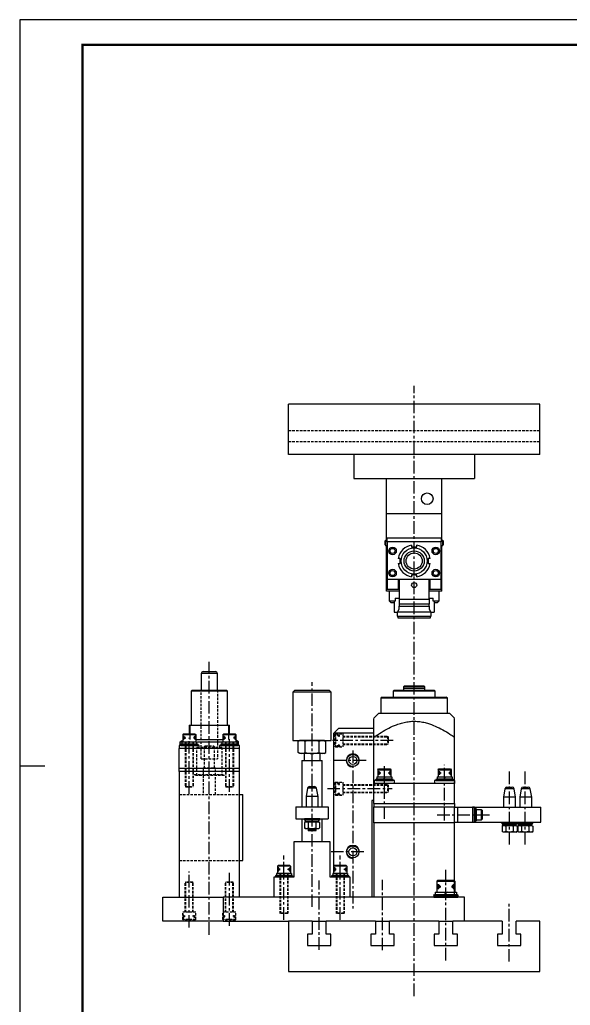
# Model space of a CAD drawing. Extents: x 0 to 2102, y 0 to 1485.
# Drawn here: x 0 to 548, y 504 to 1485 of the extents above; entities that cross this region are included whole.
import ezdxf

# ---------------------------------------------------------------- set-up
doc = ezdxf.new("R2010")
doc.units = 0
doc.header["$LTSCALE"] = 10
doc.header["$MEASUREMENT"] = 0
doc.linetypes.add('CENTER', pattern=[2, 1.25, -0.25, 0.25, -0.25])
doc.linetypes.add('HIDDEN', pattern=[0.375, 0.25, -0.125])
doc.layers.get('0').update_dxf_attribs({"linetype": 'CONTINUOUS'})
for name, color, linetype in [('CL', 1, 'CENTER'), ('FI', 1, 'CONTINUOUS'), ('OC', 1, 'HIDDEN')]:
    doc.layers.add(name, color=color, linetype=linetype)

# ---------------------------------------------------------------- blocks, each defined once
blk = doc.blocks.new('A1G')
blk.add_lwpolyline([(0, 0), (841, 0), (841, 594), (0, 594)], close=True)
at = {"const_width": 1}
blk.add_lwpolyline([(25, 10), (831, 10), (831, 584), (25, 584)], close=True, dxfattribs=at)
blk.add_lwpolyline([(0, 297), (10, 297)])
blk = doc.blocks.new('08125')
for p, q in [((-8.5, 1.1), (-8, 1.6)), ((-8.5, 1.1), (-8.5, 0)), ((-8.5, 0), (8.5, 0)), ((-8, 1.6), (8, 1.6)), ((8, 1.6), (8.5, 1.1)), ((8.5, 1.1), (8.5, 0))]:
    blk.add_line(p, q)
at = {"color": 1}
blk.add_line((-8.5, 1.1), (8.5, 1.1), dxfattribs=at)
blk = doc.blocks.new('08912L')
for p, q in [((-6.5, 7.2), (-5.7, 8)), ((-6.5, 7.2), (-6.5, 0)), ((-6.5, 0), (6.5, 0)), ((-5.7, 8), (5.7, 8)), ((5.7, 8), (6.5, 7.2)), ((6.5, 7.2), (6.5, 0))]:
    blk.add_line(p, q)
at = {"color": 1}
for p, q in [((-6.5, 7.2), (6.5, 7.2)), ((-5.56, 5.75), (-5.56, 2.02)), ((-4.81, 5.13), (-4.81, 2.89)), ((-4.07, 4.39), (-4.07, 3.39)), ((4.52, 4.76), (4.52, 3.14)), ((5.26, 5.51), (5.26, 2.52)), ((5.76, 6.13), (5.76, 1.78))]:
    blk.add_line(p, q, dxfattribs=at)
blk = doc.blocks.new('08127')
for p, q in [((-7.4, 2), (7.4, 2)), ((-7.4, 2), (-7.4, 0)), ((-7.4, 0), (7.4, 0)), ((0.81, 2), (-0.9, 0)), ((7.4, 2), (7.4, 0))]:
    blk.add_line(p, q)
blk = doc.blocks.new('08934L')
for p, q in [((-6.5, 6.5), (-7.51, 5.92)), ((-7.51, 5.92), (-7.51, 0.58)), ((-6.5, 0), (-7.51, 0.58)), ((-6.5, 6.5), (-3.75, 6.5)), ((-6.5, 0), (-3.75, 0)), ((-3.75, 6.5), (3.75, 6.5)), ((-3.75, 5.92), (-3.75, 0.58)), ((-3.75, 0), (3.75, 0)), ((3.75, 6.5), (6.5, 6.5)), ((3.75, 5.92), (3.75, 0.58)), ((3.75, 0), (6.5, 0)), ((6.5, 6.5), (7.51, 5.92)), ((6.5, 0), (7.51, 0.58)), ((7.51, 5.92), (7.51, 0.58))]:
    blk.add_line(p, q)
for centre, radius, start, end in [((-5.63, 3.18), 3.32, 55.61575, 124.38425), ((-5.63, 3.32), 3.32, 235.61575, 304.38425), ((0, -5.92), 12.42, 72.41205, 107.58795), ((0, 12.42), 12.42, 252.41205, 287.58795), ((5.63, 3.18), 3.32, 55.61575, 124.38425), ((5.63, 3.32), 3.32, 235.61575, 304.38425)]:
    blk.add_arc(centre, radius, start, end)
blk = doc.blocks.new('16934L')
for p, q in [((-12, 13), (-13.86, 11.93)), ((-13.86, 11.93), (-13.86, 1.07)), ((-12, 13), (-6.93, 13)), ((-6.93, 13), (6.93, 13)), ((-6.93, 11.93), (-6.93, 1.07)), ((6.93, 13), (12, 13)), ((6.93, 11.93), (6.93, 1.07)), ((12, 13), (13.86, 11.93)), ((13.86, 11.93), (13.86, 1.07)), ((-12, 0), (-13.86, 1.07)), ((-12, 0), (-6.93, 0)), ((-6.93, 0), (6.93, 0)), ((6.93, 0), (12, 0)), ((12, 0), (13.86, 1.07))]:
    blk.add_line(p, q)
for centre, radius, start, end in [((-10.39, 6.87), 6.13, 55.61575, 124.38425), ((0, -9.93), 22.93, 72.41205, 107.58795), ((10.39, 6.87), 6.13, 55.61575, 124.38425), ((-10.39, 6.13), 6.13, 235.61575, 304.38425), ((0, 22.93), 22.93, 252.41205, 287.58795), ((10.39, 6.13), 6.13, 235.61575, 304.38425)]:
    blk.add_arc(centre, radius, start, end)
blk = doc.blocks.new('12125')
for p, q in [((-12, 1.7), (-11.2, 2.5)), ((-12, 1.7), (-12, 0)), ((-12, 0), (12, 0)), ((-11.2, 2.5), (11.2, 2.5)), ((11.2, 2.5), (12, 1.7)), ((12, 1.7), (12, 0))]:
    blk.add_line(p, q)
at = {"color": 1}
blk.add_line((-12, 1.7), (12, 1.7), dxfattribs=at)
blk = doc.blocks.new('12127')
for p, q in [((-10.55, 2.5), (10.55, 2.5)), ((-10.55, 2.5), (-10.55, 0)), ((-10.55, 0), (10.55, 0)), ((1.61, 2.5), (-1.46, 0)), ((10.55, 2.5), (10.55, 0))]:
    blk.add_line(p, q)
blk = doc.blocks.new('12912L')
for p, q in [((-9, 11), (-8, 12)), ((-9, 11), (-9, 0)), ((-8, 12), (8, 12)), ((9, 11), (8, 12)), ((9, 11), (9, 0)), ((-9, 0), (9, 0))]:
    blk.add_line(p, q)
at = {"color": 1}
for p, q in [((-9, 11), (9, 11)), ((-7.47, 8.01), (-7.47, 3.03)), ((-6.47, 7.16), (-6.47, 3.89)), ((-5.76, 6.16), (-5.76, 4.6)), ((5.9, 6.16), (5.9, 4.6)), ((6.61, 7.16), (6.61, 3.89)), ((7.61, 8.01), (7.61, 3.03))]:
    blk.add_line(p, q, dxfattribs=at)

msp = doc.modelspace()

# ---------------------------------------------------------------- linework, layer by layer
for p, q in [((267.44, 1052.35), (267.44, 1102.35)), ((517.44, 1102.35), (267.44, 1102.35)), ((517.44, 1052.35), (517.44, 1102.35)), ((517.44, 1052.35), (267.44, 1052.35)), ((332.44, 1052.35), (332.44, 1028.35)), ((452.44, 1052.35), (452.44, 1028.35)), ((332.44, 1028.35), (452.44, 1028.35)), ((364.94, 993.35), (364.94, 1028.35)), ((419.94, 993.35), (419.94, 1028.35)), ((419.94, 993.35), (364.94, 993.35)), ((364.94, 966.85), (364.94, 993.35)), ((419.94, 966.85), (419.94, 993.35)), ((363.94, 966.85), (363.44, 966.35)), ((363.44, 964.35), (363.44, 966.35)), ((363.44, 962.35), (363.44, 964.35)), ((363.44, 962.35), (363.94, 961.85)), ((365.44, 966.85), (363.94, 966.85)), ((363.94, 966.85), (363.94, 964.35)), ((363.94, 964.35), (363.94, 961.85)), ((363.94, 961.85), (365.44, 961.85)), ((364.94, 916.35), (364.94, 961.85)), ((365.44, 965.35), (365.44, 969.35)), ((365.44, 969.35), (419.44, 969.35)), ((365.44, 965.35), (365.44, 928.35)), ((419.44, 965.35), (365.44, 965.35)), ((419.44, 969.35), (419.44, 965.35)), ((420.94, 966.85), (419.44, 966.85)), ((419.44, 928.35), (419.44, 965.35)), ((419.44, 961.85), (420.94, 961.85)), ((419.94, 916.35), (419.94, 961.85)), ((421.44, 966.35), (420.94, 966.85)), ((420.94, 964.35), (420.94, 966.85)), ((420.94, 961.85), (420.94, 964.35)), ((420.94, 961.85), (421.44, 962.35)), ((421.44, 966.35), (421.44, 964.35)), ((421.44, 964.35), (421.44, 962.35)), ((365.44, 928.35), (419.44, 928.35)), ((365.44, 928.35), (365.44, 918.35)), ((376.44, 928.35), (376.44, 918.35)), ((377.44, 928.35), (377.44, 908.35)), ((407.44, 908.35), (407.44, 928.35)), ((408.44, 918.35), (408.44, 928.35)), ((419.44, 918.35), (419.44, 928.35)), ((377.44, 916.35), (364.94, 916.35)), ((365.44, 918.35), (376.44, 918.35)), ((367.44, 916.35), (367.44, 906.85)), ((376.44, 918.35), (377.44, 918.35)), ((407.44, 918.35), (408.44, 918.35)), ((419.94, 916.35), (407.44, 916.35)), ((408.44, 918.35), (419.44, 918.35)), ((417.44, 906.85), (417.44, 916.35)), ((367.44, 906.85), (369.44, 904.85)), ((367.44, 906.85), (373.69, 906.85)), ((372.44, 904.85), (369.44, 904.85)), ((372.44, 906.35), (372.44, 895.35)), ((373.69, 906.35), (372.44, 906.35)), ((373.69, 909.35), (373.69, 906.35)), ((373.69, 909.35), (377.44, 909.35)), ((377.44, 908.35), (407.44, 908.35)), ((377.44, 908.35), (377.44, 903.35)), ((407.44, 903.35), (377.44, 903.35)), ((377.44, 903.35), (377.44, 901.35)), ((407.44, 909.35), (411.19, 909.35)), ((407.44, 908.35), (407.44, 903.35)), ((407.44, 901.35), (407.44, 903.35)), ((411.19, 906.35), (411.19, 909.35)), ((411.19, 906.85), (417.44, 906.85)), ((412.44, 906.35), (411.19, 906.35)), ((412.44, 906.35), (412.44, 895.35)), ((415.44, 904.85), (412.44, 904.85)), ((415.44, 904.85), (417.44, 906.85)), ((372.44, 895.35), (375.71, 895.35)), ((375.66, 895.35), (375.66, 891.35)), ((375.71, 895.35), (377.44, 898.35)), ((409.17, 895.35), (375.71, 895.35)), ((377.44, 901.35), (407.44, 901.35)), ((377.44, 898.35), (377.44, 901.35)), ((407.44, 901.35), (407.44, 898.35)), ((407.44, 898.35), (409.17, 895.35)), ((409.17, 895.35), (412.44, 895.35)), ((409.21, 891.35), (409.21, 895.35)), ((375.66, 891.35), (409.21, 891.35)), ((376.19, 891.35), (376.19, 889.85)), ((376.19, 889.85), (408.69, 889.85)), ((408.69, 889.85), (408.69, 891.35)), ((180.64, 834.35), (180.64, 817.85)), ((196.64, 834.35), (180.64, 834.35)), ((182.64, 836.35), (194.64, 836.35)), ((196.64, 817.85), (196.64, 834.35)), ((171.64, 817.85), (170.64, 816.85)), ((170.64, 816.85), (170.64, 782.85)), ((206.64, 816.85), (170.64, 816.85)), ((171.64, 817.85), (205.64, 817.85)), ((206.64, 816.85), (205.64, 817.85)), ((206.64, 782.85), (206.64, 816.85)), ((273.84, 817.85), (271.84, 815.85)), ((271.84, 815.85), (271.84, 767.85)), ((309.84, 815.85), (271.84, 815.85)), ((273.84, 817.85), (307.84, 817.85)), ((309.84, 815.85), (307.84, 817.85)), ((309.84, 767.85), (309.84, 815.85)), ((372.44, 817.85), (371.44, 816.85)), ((371.44, 816.85), (371.44, 810.85)), ((413.44, 816.85), (371.44, 816.85)), ((372.44, 817.85), (412.44, 817.85)), ((381.98, 821.02), (381.69, 819.35)), ((381.69, 819.35), (381.69, 817.85)), ((403.19, 819.35), (381.69, 819.35)), ((402.89, 821.02), (381.98, 821.02)), ((401.91, 821.85), (382.97, 821.85)), ((403.19, 819.35), (402.89, 821.02)), ((403.19, 817.85), (403.19, 819.35)), ((413.44, 816.85), (412.44, 817.85)), ((413.44, 810.85), (413.44, 816.85)), ((360.44, 810.85), (359.44, 809.85)), ((359.44, 809.85), (359.44, 794.85)), ((425.44, 809.85), (359.44, 809.85)), ((360.44, 810.85), (424.44, 810.85)), ((425.44, 809.85), (424.44, 810.85)), ((425.44, 794.85), (425.44, 809.85)), ((357.44, 794.85), (352.44, 789.85)), ((357.44, 794.85), (427.44, 794.85)), ((432.44, 789.85), (427.44, 794.85)), ((168.64, 782.85), (168.64, 774.45)), ((168.64, 782.85), (208.64, 782.85)), ((208.64, 774.45), (208.64, 782.85)), ((312.44, 774.85), (317.44, 779.85)), ((312.44, 640.95), (312.44, 774.85)), ((352.44, 774.85), (312.44, 774.85)), ((317.44, 779.85), (352.44, 779.85)), ((159.64, 766.54), (161.77, 767.77)), ((159.64, 766.54), (161.07, 766.54)), ((159.64, 762.85), (159.64, 766.54)), ((175.38, 768.85), (201.57, 768.85)), ((176.95, 766.54), (201.35, 766.54)), ((217.64, 766.54), (215.66, 767.68)), ((216.31, 766.54), (217.64, 766.54)), ((217.64, 762.85), (217.64, 766.54)), ((271.84, 767.85), (309.84, 767.85)), ((352.44, 724.85), (352.44, 771.12)), ((432.44, 724.85), (432.44, 771.12)), ((158.64, 762.85), (158.64, 759.85)), ((178.64, 762.85), (158.64, 762.85)), ((158.64, 739.85), (158.64, 759.85)), ((218.64, 759.85), (158.64, 759.85)), ((178.64, 759.85), (178.64, 762.85)), ((198.64, 762.85), (198.64, 759.85)), ((218.64, 762.85), (198.64, 762.85)), ((218.64, 759.85), (218.64, 762.85)), ((218.64, 739.85), (218.64, 759.85)), ((280.84, 747.85), (280.84, 701.85)), ((280.84, 747.85), (290.84, 747.85)), ((282.84, 754.85), (282.84, 747.85)), ((290.84, 747.85), (300.84, 747.85)), ((298.84, 747.85), (298.84, 754.85)), ((300.84, 701.85), (300.84, 747.85)), ((218.64, 739.85), (158.64, 739.85)), ((158.64, 736.85), (158.64, 739.85)), ((218.64, 736.85), (158.64, 736.85)), ((158.64, 736.85), (158.64, 611.85)), ((218.64, 736.85), (218.64, 739.85)), ((218.64, 611.85), (218.64, 736.85)), ((352.78, 727.85), (352.78, 724.85)), ((366.44, 727.85), (352.78, 727.85)), ((372.78, 727.85), (366.44, 727.85)), ((372.78, 724.85), (372.78, 727.85)), ((412.78, 727.85), (412.78, 724.85)), ((426.44, 727.85), (412.78, 727.85)), ((432.78, 727.85), (426.44, 727.85)), ((432.78, 724.85), (432.78, 727.85)), ((286.31, 720.2), (284.84, 711.85)), ((290.84, 720.2), (286.31, 720.2)), ((288.28, 721.85), (290.84, 721.85)), ((290.84, 721.85), (293.4, 721.85)), ((295.37, 720.2), (290.84, 720.2)), ((296.84, 711.85), (295.37, 720.2)), ((352.44, 704.85), (352.44, 724.85)), ((432.44, 724.85), (352.44, 724.85)), ((432.44, 704.85), (432.44, 724.85)), ((482.81, 719.7), (481.34, 711.35)), ((491.02, 719.7), (482.81, 719.7)), ((484.78, 721.35), (489.42, 721.35)), ((489.42, 721.35), (489.9, 721.35)), ((491.87, 719.7), (491.02, 719.7)), ((493.34, 711.35), (491.87, 719.7)), ((498.91, 719.7), (497.44, 711.35)), ((507.12, 719.7), (498.91, 719.7)), ((500.88, 721.35), (505.52, 721.35)), ((505.52, 721.35), (506, 721.35)), ((507.97, 719.7), (507.12, 719.7)), ((509.44, 711.35), (507.97, 719.7)), ((218.64, 713.85), (222.14, 713.85)), ((222.14, 648.35), (222.14, 713.85)), ((284.84, 711.85), (284.84, 701.85)), ((290.84, 711.85), (284.84, 711.85)), ((296.84, 711.85), (290.84, 711.85)), ((296.84, 701.85), (296.84, 711.85)), ((352.44, 707.85), (350.44, 707.85)), ((350.44, 707.85), (350.44, 611.85)), ((481.34, 711.35), (481.34, 701.35)), ((492.22, 711.35), (481.34, 711.35)), ((493.34, 711.35), (492.22, 711.35)), ((493.34, 701.35), (493.34, 711.35)), ((497.44, 711.35), (497.44, 701.35)), ((508.32, 711.35), (497.44, 711.35)), ((509.44, 711.35), (508.32, 711.35)), ((509.44, 701.35), (509.44, 711.35)), ((274.84, 701.85), (274.84, 689.85)), ((274.84, 701.85), (274.86, 701.85)), ((274.86, 701.85), (274.86, 689.85)), ((274.86, 701.85), (280.85, 701.85)), ((280.85, 701.85), (300.82, 701.85)), ((300.82, 701.85), (306.82, 701.85)), ((306.82, 701.85), (306.82, 689.85)), ((306.82, 701.85), (306.84, 701.85)), ((306.84, 701.85), (306.84, 689.85)), ((352.44, 704.85), (352.44, 701.85)), ((352.44, 704.85), (432.44, 704.85)), ((352.44, 701.85), (432.44, 701.85)), ((352.44, 685.85), (352.44, 701.85)), ((432.44, 704.85), (432.44, 701.85)), ((432.44, 685.85), (432.44, 701.85)), ((432.44, 701.35), (435.44, 701.35)), ((435.44, 701.35), (435.44, 686.35)), ((435.44, 701.35), (450.44, 701.35)), ((450.44, 701.35), (450.44, 686.35)), ((450.44, 701.35), (506.9, 701.35)), ((452.44, 701.35), (450.44, 701.35)), ((452.44, 686.35), (452.44, 701.35)), ((453.74, 700.1), (452.44, 700.1)), ((454.04, 699.8), (453.74, 700.1)), ((454.04, 699.8), (454.04, 687.9)), ((459.54, 698.85), (454.04, 698.85)), ((460.04, 698.35), (459.54, 698.85)), ((460.04, 698.35), (460.04, 689.35)), ((506.9, 701.35), (518.44, 701.35)), ((518.44, 686.35), (518.44, 701.35)), ((274.84, 689.85), (274.86, 689.85)), ((274.86, 689.85), (280.85, 689.85)), ((280.84, 689.85), (280.84, 666.85)), ((280.85, 689.85), (300.82, 689.85)), ((300.82, 689.85), (306.82, 689.85)), ((300.84, 666.85), (300.84, 689.85)), ((306.82, 689.85), (306.84, 689.85)), ((452.44, 687.6), (453.74, 687.6)), ((453.74, 687.6), (454.04, 687.9)), ((454.04, 688.85), (459.54, 688.85)), ((459.54, 688.85), (460.04, 689.35)), ((286.84, 680.11), (286.84, 678.85)), ((286.84, 678.85), (287.02, 677.85)), ((286.84, 678.85), (294.84, 678.85)), ((286.84, 678.85), (287.02, 677.85)), ((294.66, 677.85), (287.02, 677.85)), ((294.66, 677.85), (287.02, 677.85)), ((294.66, 677.85), (294.84, 678.85)), ((294.66, 677.85), (294.84, 678.85)), ((294.84, 678.85), (294.84, 680.11)), ((432.44, 685.85), (352.44, 685.85)), ((352.44, 685.85), (352.44, 611.85)), ((432.44, 686.35), (435.44, 686.35)), ((432.44, 611.85), (432.44, 685.85)), ((435.44, 686.35), (450.44, 686.35)), ((450.44, 686.35), (506.9, 686.35)), ((450.44, 686.35), (452.44, 686.35)), ((506.9, 686.35), (518.44, 686.35)), ((272.84, 666.85), (272.84, 631.85)), ((308.84, 666.85), (272.84, 666.85)), ((308.84, 631.85), (308.84, 666.85)), ((218.64, 648.35), (222.14, 648.35)), ((252.84, 631.85), (252.84, 611.85)), ((272.84, 631.85), (252.84, 631.85)), ((328.84, 631.85), (308.84, 631.85)), ((328.84, 611.85), (328.84, 631.85)), ((142.44, 587.85), (142.44, 611.85)), ((142.44, 611.85), (202.44, 611.85)), ((202.44, 611.85), (202.44, 587.85)), ((442.44, 611.85), (202.44, 611.85)), ((442.44, 587.85), (442.44, 611.85)), ((202.44, 587.85), (142.44, 587.85)), ((202.44, 587.85), (267.44, 587.85)), ((267.44, 587.85), (267.44, 537.85)), ((290.94, 587.85), (267.44, 587.85)), ((290.94, 587.85), (304.94, 587.85)), ((290.94, 587.85), (290.94, 574.85)), ((304.94, 574.85), (304.94, 587.85)), ((353.94, 587.85), (304.94, 587.85)), ((353.94, 587.85), (367.94, 587.85)), ((353.94, 587.85), (353.94, 574.85)), ((367.94, 574.85), (367.94, 587.85)), ((416.94, 587.85), (367.94, 587.85)), ((416.94, 587.85), (430.94, 587.85)), ((416.94, 587.85), (416.94, 574.85)), ((430.94, 574.85), (430.94, 587.85)), ((479.94, 587.85), (430.94, 587.85)), ((479.94, 587.85), (479.94, 574.85)), ((493.94, 574.85), (493.94, 587.85)), ((517.44, 587.85), (493.94, 587.85)), ((517.44, 537.85), (517.44, 587.85)), ((290.94, 574.85), (286.44, 574.85)), ((286.44, 574.85), (286.44, 563.85)), ((309.44, 574.85), (304.94, 574.85)), ((309.44, 563.85), (309.44, 574.85)), ((353.94, 574.85), (349.44, 574.85)), ((349.44, 574.85), (349.44, 563.85)), ((372.44, 574.85), (367.94, 574.85)), ((372.44, 563.85), (372.44, 574.85)), ((416.94, 574.85), (412.44, 574.85)), ((412.44, 574.85), (412.44, 563.85)), ((435.44, 574.85), (430.94, 574.85)), ((435.44, 563.85), (435.44, 574.85)), ((479.94, 574.85), (475.44, 574.85)), ((475.44, 574.85), (475.44, 563.85)), ((498.44, 574.85), (493.94, 574.85)), ((498.44, 563.85), (498.44, 574.85)), ((286.44, 563.85), (309.44, 563.85)), ((349.44, 563.85), (372.44, 563.85)), ((412.44, 563.85), (435.44, 563.85)), ((475.44, 563.85), (498.44, 563.85)), ((267.44, 537.85), (517.44, 537.85))]:
    msp.add_line(p, q)
for centre, radius in [((405.44, 1008.35), 5.75), ((370.94, 956.35), 3.75), ((370.94, 956.35), 2.5), ((392.44, 946.35), 13), ((392.44, 946.35), 10), ((392.44, 946.35), 8), ((413.94, 956.35), 3.75), ((413.94, 956.35), 2.5), ((370.94, 934.35), 3.75), ((370.94, 934.35), 2.5), ((413.94, 934.35), 3.75), ((413.94, 934.35), 2.5), ((392.44, 922.35), 2.5), ((331.44, 747.85), 6), ((331.44, 747.85), 4), ((331.44, 656.85), 6), ((331.44, 656.85), 4)]:
    msp.add_circle(centre, radius)
for centre, radius, start, end in [((392.44, 946.35), 16, 98.9893, 171.0107), ((392.44, 946.35), 16, 8.9893, 81.0107), ((392.44, 946.35), 16, 188.9893, 261.0107), ((392.44, 946.35), 16, 278.9893, 351.0107), ((182.64, 834.35), 2, 90, 180), ((194.64, 834.35), 2, 0, 90), ((382.97, 820.85), 1, 90, 170), ((401.91, 820.85), 1, 10, 90), ((288.28, 719.85), 2, 90, 170), ((293.4, 719.85), 2, 10, 90), ((484.78, 719.35), 2, 90, 170), ((489.9, 719.35), 2, 10, 90), ((500.88, 719.35), 2, 90, 170), ((506, 719.35), 2, 10, 90)]:
    msp.add_arc(centre, radius, start, end)
for points, knots in [([(389.94, 962.15), (389.94, 962.07), (389.94, 961.47), (389.94, 960.86), (389.94, 960.35)], [0, 0, 0, 0, 0.146043, 1, 1, 1, 1]), ([(394.94, 960.35), (394.94, 960.86), (394.94, 961.47), (394.94, 962.07), (394.94, 962.15)], [0, 0, 0, 0, 0.853957, 1, 1, 1, 1]), ([(389.94, 960.35), (391.41, 960.35), (393.08, 960.35), (394.74, 960.35), (394.94, 960.35)], [0, 0, 0, 0, 0.877881, 1, 1, 1, 1]), ([(378.44, 948.85), (378.33, 948.85), (377.73, 948.85), (377.13, 948.85), (376.64, 948.85)], [0, 0, 0, 0, 0.184299, 1, 1, 1, 1]), ([(376.64, 943.85), (377.13, 943.85), (377.73, 943.85), (378.33, 943.85), (378.44, 943.85)], [0, 0, 0, 0, 0.815701, 1, 1, 1, 1]), ([(378.44, 943.85), (378.44, 945.32), (378.44, 946.99), (378.44, 948.65), (378.44, 948.85)], [0, 0, 0, 0, 0.877881, 1, 1, 1, 1]), ([(408.24, 948.85), (408.15, 948.85), (407.55, 948.85), (406.95, 948.85), (406.44, 948.85)], [0, 0, 0, 0, 0.146035, 1, 1, 1, 1]), ([(406.44, 948.85), (406.44, 948.65), (406.44, 946.99), (406.44, 945.32), (406.44, 943.85)], [0, 0, 0, 0, 0.122119, 1, 1, 1, 1]), ([(406.44, 943.85), (406.95, 943.85), (407.55, 943.85), (408.15, 943.85), (408.24, 943.85)], [0, 0, 0, 0, 0.853965, 1, 1, 1, 1]), ([(394.94, 932.35), (394.74, 932.35), (393.08, 932.35), (391.41, 932.35), (389.94, 932.35)], [0, 0, 0, 0, 0.122119, 1, 1, 1, 1]), ([(389.94, 932.35), (389.94, 932.24), (389.94, 931.64), (389.94, 931.04), (389.94, 930.55)], [0, 0, 0, 0, 0.184303, 1, 1, 1, 1]), ([(394.94, 930.55), (394.94, 931.04), (394.94, 931.64), (394.94, 932.24), (394.94, 932.35)], [0, 0, 0, 0, 0.815697, 1, 1, 1, 1]), ([(352.44, 771.12), (352.44, 772.58), (352.44, 775.51), (352.44, 779.59), (352.44, 783.28), (352.44, 786.37), (352.44, 788.6), (352.44, 789.82), (352.44, 789.72), (352.44, 789.69)], [0, 0, 0, 0, 0.157088, 0.31447, 0.471475, 0.628048, 0.776602, 0.924924, 1, 1, 1, 1]), ([(432.44, 771.12), (432.44, 772.58), (432.44, 775.51), (432.44, 779.59), (432.44, 783.28), (432.44, 786.37), (432.44, 788.6), (432.44, 789.82), (432.44, 789.72), (432.44, 789.69)], [0, 0, 0, 0, 0.157088, 0.31447, 0.471475, 0.628048, 0.776602, 0.924924, 1, 1, 1, 1])]:
    msp.add_open_spline(points, degree=3, knots=knots)
at = {"layer": 'CL'}
for p, q in [((392.44, 513.39), (392.44, 1120.69)), ((188.64, 574.47), (188.64, 845.88)), ((290.84, 602.08), (290.84, 825.91)), ((168.64, 714.67), (168.64, 770.49)), ((208.64, 716.6), (208.64, 771.32)), ((371.47, 767.85), (311.13, 767.85)), ((331.44, 757.89), (331.44, 600.64)), ((344.53, 747.85), (309.52, 747.85)), ((362.78, 689.64), (362.78, 743.45)), ((422.78, 688.07), (422.78, 743.45)), ((487.34, 664.29), (487.34, 737.49)), ((502.94, 664.29), (502.94, 737.49)), ((306.11, 719.85), (370.42, 719.85)), ((415.28, 693.85), (467.55, 693.85)), ((262.84, 589.35), (262.84, 653.35)), ((342.2, 656.85), (310.03, 656.85)), ((318.84, 589.35), (318.84, 653.35)), ((208.64, 583.38), (208.64, 638.1)), ((423.94, 548.83), (423.94, 639.16)), ((168.64, 581.45), (168.64, 637.27)), ((297.94, 559.38), (297.94, 628.32)), ((360.94, 558.92), (360.94, 629)), ((486.94, 547.63), (486.94, 605.02))]:
    msp.add_line(p, q, dxfattribs=at)
at = {"layer": 'FI'}
for p, q in [((169.39, 782.85), (169.39, 768.85)), ((207.89, 768.85), (207.89, 782.85)), ((453.74, 687.6), (453.74, 700.1)), ((459.54, 688.85), (459.54, 698.85)), ((286.84, 678.85), (294.84, 678.85))]:
    msp.add_line(p, q, dxfattribs=at)
for centre in [(331.44, 747.85), (331.44, 656.85)]:
    msp.add_arc(centre, 6.5, 0, 270, dxfattribs=at)
msp.add_open_spline([(352.44, 771.12), (354.82, 772.71), (359.59, 775.88), (367.07, 780.08), (373.89, 783.15), (379.93, 785.15), (385.04, 786.31), (390.26, 786.91), (395.51, 786.83), (400.71, 786.15), (406.78, 784.67), (413.57, 782.11), (420.93, 778.39), (427.18, 774.64), (430.95, 772.12), (432.44, 771.12)], degree=3, knots=[0, 0, 0, 0, 0.0983849, 0.1968148, 0.2949434, 0.3549837, 0.4151356, 0.4750719, 0.5350172, 0.5951946, 0.655216, 0.7494154, 0.8440023, 0.9385237, 1, 1, 1, 1], dxfattribs=at)
at = {"layer": 'OC'}
for p, q in [((267.44, 1076.35), (517.44, 1076.35)), ((267.44, 1065.35), (517.44, 1065.35)), ((180.64, 749.35), (180.64, 817.85)), ((196.64, 817.85), (196.64, 749.35)), ((164.64, 766.45), (164.64, 721.95)), ((165.14, 766.45), (165.14, 721.45)), ((172.14, 766.45), (172.14, 721.45)), ((172.64, 766.45), (172.64, 721.95)), ((204.64, 766.45), (204.64, 721.95)), ((205.14, 766.45), (205.14, 721.45)), ((212.14, 766.45), (212.14, 721.45)), ((212.64, 766.45), (212.64, 721.95)), ((321.44, 771.85), (365.94, 771.85)), ((321.44, 771.35), (366.44, 771.35)), ((365.94, 771.85), (366.44, 771.35)), ((365.94, 771.85), (365.94, 763.85)), ((366.44, 771.35), (366.44, 764.35)), ((176.14, 732.85), (176.14, 760.85)), ((201.14, 760.85), (176.14, 760.85)), ((183.64, 761.35), (184.64, 762.35)), ((183.64, 761.35), (183.64, 740.35)), ((184.64, 762.35), (192.64, 762.35)), ((192.64, 762.35), (193.64, 761.35)), ((193.64, 740.35), (193.64, 761.35)), ((201.14, 760.85), (201.14, 732.85)), ((321.44, 764.35), (366.44, 764.35)), ((321.44, 763.85), (365.94, 763.85)), ((366.44, 764.35), (365.94, 763.85)), ((180.64, 749.35), (196.64, 749.35)), ((182.64, 740.35), (182.64, 713.85)), ((182.64, 740.35), (194.64, 740.35)), ((194.64, 713.85), (194.64, 740.35)), ((173.64, 733.85), (203.64, 733.85)), ((203.64, 732.85), (173.64, 732.85)), ((164.64, 721.95), (165.14, 721.45)), ((164.64, 721.95), (172.64, 721.95)), ((165.14, 721.45), (172.14, 721.45)), ((172.14, 721.45), (172.64, 721.95)), ((204.64, 721.95), (205.14, 721.45)), ((204.64, 721.95), (212.64, 721.95)), ((205.14, 721.45), (212.14, 721.45)), ((212.14, 721.45), (212.64, 721.95)), ((321.44, 723.85), (365.94, 723.85)), ((321.44, 723.35), (366.44, 723.35)), ((321.44, 716.35), (366.44, 716.35)), ((365.94, 723.85), (366.44, 723.35)), ((365.94, 723.85), (365.94, 715.85)), ((366.44, 716.35), (365.94, 715.85)), ((366.44, 723.35), (366.44, 716.35)), ((158.64, 713.85), (218.64, 713.85)), ((321.44, 715.85), (365.94, 715.85)), ((158.64, 648.35), (218.64, 648.35)), ((258.84, 635.45), (258.84, 595.95)), ((259.34, 635.45), (259.34, 595.45)), ((266.34, 635.45), (266.34, 595.45)), ((266.84, 635.45), (266.84, 595.95)), ((314.84, 635.45), (314.84, 595.95)), ((315.34, 635.45), (315.34, 595.45)), ((322.34, 635.45), (322.34, 595.45)), ((322.84, 635.45), (322.84, 595.95)), ((165.14, 626.85), (164.64, 626.35)), ((164.64, 596.85), (164.64, 626.35)), ((172.64, 626.35), (164.64, 626.35)), ((165.14, 596.85), (165.14, 626.85)), ((172.14, 626.85), (165.14, 626.85)), ((172.14, 596.85), (172.14, 626.85)), ((172.64, 626.35), (172.14, 626.85)), ((172.64, 596.85), (172.64, 626.35)), ((205.14, 626.85), (204.64, 626.35)), ((204.64, 596.85), (204.64, 626.35)), ((212.64, 626.35), (204.64, 626.35)), ((205.14, 596.85), (205.14, 626.85)), ((212.14, 626.85), (205.14, 626.85)), ((212.14, 596.85), (212.14, 626.85)), ((212.64, 626.35), (212.14, 626.85)), ((212.64, 596.85), (212.64, 626.35)), ((259.34, 595.45), (258.84, 595.95)), ((266.84, 595.95), (258.84, 595.95)), ((266.34, 595.45), (259.34, 595.45)), ((266.84, 595.95), (266.34, 595.45)), ((315.34, 595.45), (314.84, 595.95)), ((322.84, 595.95), (314.84, 595.95)), ((322.34, 595.45), (315.34, 595.45)), ((322.84, 595.95), (322.34, 595.45))]:
    msp.add_line(p, q, dxfattribs=at)

# ---------------------------------------------------------------- block references
at = {"xscale": 2.5, "yscale": 2.5, "zscale": 2.5}
msp.add_blockref('A1G', (0, 0), dxfattribs=at)
for name, p in [('08127', (168.64, 764.45)), ('08912L', (168.64, 766.45)), ('08127', (208.64, 764.45)), ('08912L', (208.64, 766.45)), ('08125', (168.64, 762.85)), ('08125', (208.64, 762.85)), ('08912L', (362.78, 731.45)), ('08912L', (422.78, 731.45)), ('08125', (362.78, 727.85)), ('08127', (362.78, 729.45)), ('08125', (422.78, 727.85)), ('08127', (422.78, 729.45)), ('08934L', (290.84, 680.11)), ('12912L', (423.94, 616.85)), ('12125', (423.94, 611.85)), ('12127', (423.94, 614.35))]:
    msp.add_blockref(name, p)
at = {"rotation": 180}
msp.add_blockref('16934L', (290.84, 767.85), dxfattribs=at)
at = {"yscale": 0.9, "zscale": 0.9, "rotation": 180}
for name, p, xscale in [('08125', (290.84, 689.85), 0.9), ('08127', (290.84, 688.41), 0.9), ('08125', (487.34, 686.35), -0.9), ('08127', (487.34, 684.91), -0.9), ('08125', (502.94, 686.35), -0.9), ('08127', (502.94, 684.91), -0.9)]:
    msp.add_blockref(name, p, dxfattribs=dict(at, xscale=xscale))
at = {"xscale": -1}
for name, p in [('08934L', (487.34, 676.61)), ('08934L', (502.94, 676.61)), ('08912L', (262.84, 635.45)), ('08912L', (318.84, 635.45)), ('08125', (262.84, 631.85)), ('08127', (262.84, 633.45)), ('08125', (318.84, 631.85)), ('08127', (318.84, 633.45))]:
    msp.add_blockref(name, p, dxfattribs=at)
at = {"layer": 'OC', "xscale": -1, "rotation": 90}
for p in [(321.44, 767.85), (321.44, 719.85)]:
    msp.add_blockref('08912L', p, dxfattribs=at)
at = {"layer": 'OC', "rotation": 180}
for p in [(168.64, 596.85), (208.64, 596.85)]:
    msp.add_blockref('08912L', p, dxfattribs=at)

doc.saveas('drawing.dxf')
